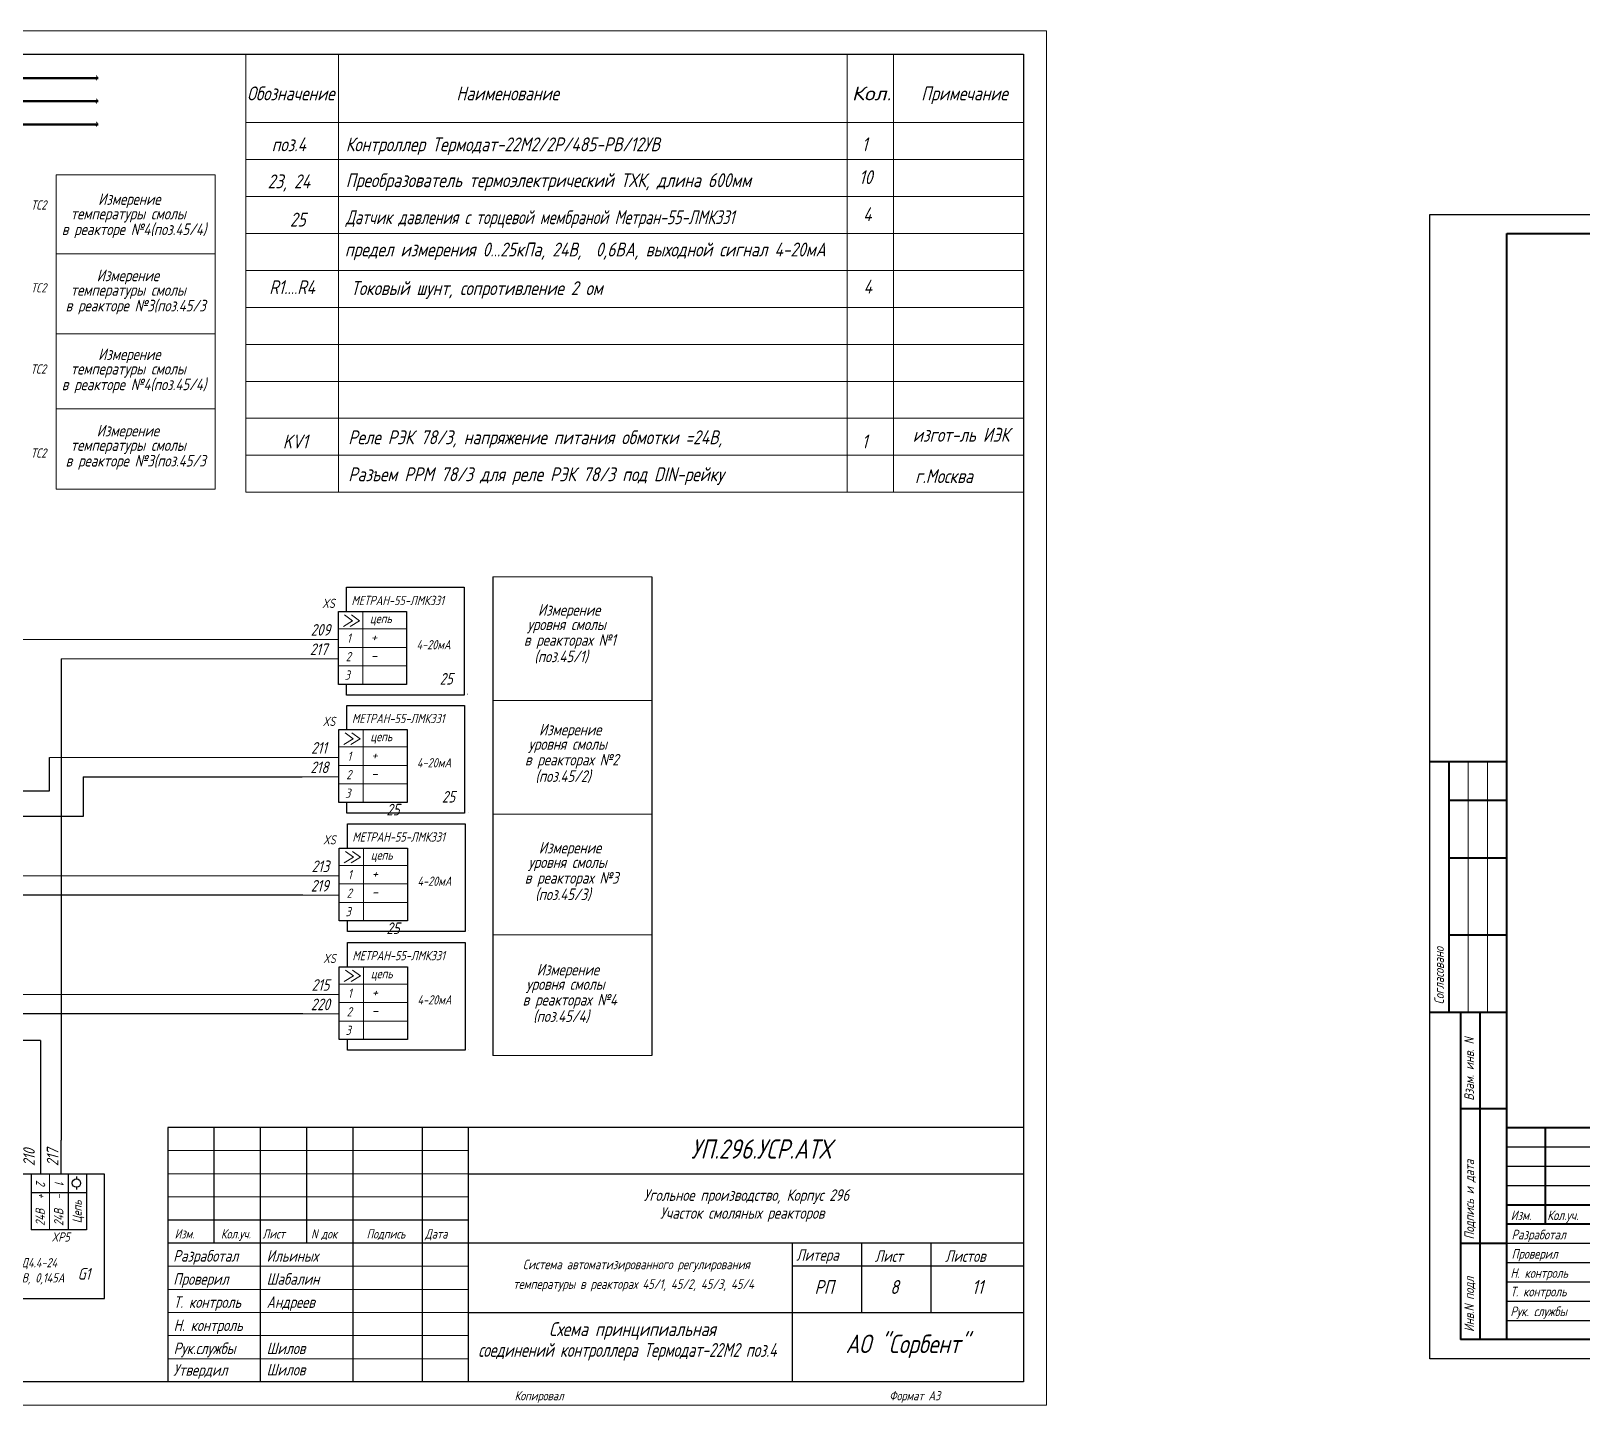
# Model space of a CAD drawing. Header units: millimetres. Extents: x -14 to 2659, y -2986 to -401.
# Drawn here: x 783.7 to 1185.8, y -1116.2 to -759.7 of the extents above; entities that cross this region are included whole.
import ezdxf
from ezdxf.enums import TextEntityAlignment as Align

# ---------------------------------------------------------------- set-up
doc = ezdxf.new("R2010")
doc.units = ezdxf.units.MM
doc.layers.get('0').update_dxf_attribs({"lineweight": 20})
for name, color, linetype, lineweight in [('MAIN', 7, 'Continuous', 50), ('Основная', 7, 'Continuous', 50), ('Тонкая', 7, 'Continuous', 20)]:
    doc.layers.add(name, color=color, linetype=linetype, lineweight=lineweight)
doc.layers.add('АСУТП', color=7, linetype='Continuous')
doc.styles.add('GOST тип А', font='GOST_A.TTF', dxfattribs={"oblique": 15})
doc.styles.add('ROMANC', font='romanc', dxfattribs={"oblique": 15, "height": 3})

msp = doc.modelspace()

# ---------------------------------------------------------------- linework, layer by layer
at = {"color": 7}
for p, q in [((1047.1414, -759.67147), (542.3914, -759.67147)), ((1047.1414, -1116.22147), (1047.1414, -759.67147)), ((542.3914, -1116.22147), (1047.1414, -1116.22147))]:
    msp.add_line(p, q, dxfattribs=at)
at = {"color": 7, "lineweight": 30}
for p, q in [((566.3914, -765.67147), (1041.1414, -765.67147)), ((1041.1414, -765.67147), (1041.1414, -1110.22147)), ((1041.1414, -1110.22147), (566.3914, -1110.22147))]:
    msp.add_line(p, q, dxfattribs=at)
at = {"linetype": 'Continuous'}
for p, q in [((839.4444, -765.67147), (1041.1414, -765.67147)), ((839.4444, -783.67147), (839.4444, -765.67147)), ((863.4444, -765.67147), (863.4444, -879.38384)), ((995.4444, -765.67147), (995.4444, -879.38384)), ((1007.4444, -765.67147), (1007.4444, -879.38384)), ((839.4444, -783.38384), (1041.1414, -783.38384)), ((839.4444, -783.67147), (839.4444, -879.38384)), ((839.4444, -792.98384), (1041.1414, -792.98384)), ((839.4444, -802.58384), (1041.1414, -802.58384)), ((839.4444, -812.18384), (1041.1414, -812.18384)), ((839.4444, -821.78384), (1041.1414, -821.78384)), ((839.4444, -831.38384), (1041.1414, -831.38384)), ((839.4444, -840.98384), (1041.1414, -840.98384)), ((839.4444, -850.58384), (1041.1414, -850.58384)), ((839.4444, -860.18384), (1041.1414, -860.18384)), ((839.4444, -869.78384), (1041.1414, -869.78384)), ((839.4444, -879.38384), (1041.1414, -879.38384)), ((864.72486, -914.18905), (867.12486, -912.68905)), ((865.02486, -911.18905), (867.12486, -912.68905)), ((866.52486, -914.18905), (868.92486, -912.68905)), ((866.82486, -911.18905), (868.92486, -912.68905)), ((869.73853, -910.32102), (869.73853, -924.42102)), ((863.4185, -914.82102), (881.13853, -914.82102)), ((780.51674, -917.57223), (863.4185, -917.57223)), ((863.4185, -924.42102), (863.4185, -919.62102)), ((863.4185, -919.62102), (869.73853, -919.62102)), ((863.4185, -919.62102), (881.13853, -919.62102)), ((863.4185, -922.56653), (791.50033, -922.56653)), ((863.4185, -929.22102), (863.4185, -924.42102)), ((863.4185, -924.42102), (869.73853, -924.42102)), ((863.4185, -924.42102), (869.73853, -924.42102)), ((869.73853, -924.42102), (863.4185, -924.42102)), ((863.4185, -924.42102), (869.73853, -924.42102)), ((863.4185, -924.42102), (869.73853, -924.42102)), ((881.13853, -924.42102), (863.4185, -924.42102)), ((869.73853, -924.42102), (869.73853, -929.22102)), ((881.13853, -924.42102), (881.13853, -929.22102)), ((869.73853, -929.22102), (863.4185, -929.22102)), ((863.4185, -929.22102), (869.73853, -929.22102)), ((863.4185, -929.22102), (869.73853, -929.22102)), ((869.86069, -940.95209), (869.86069, -955.05209)), ((864.84702, -944.82012), (867.24702, -943.32012)), ((865.14702, -941.82012), (867.24702, -943.32012)), ((866.64702, -944.82012), (869.04702, -943.32012)), ((866.94702, -941.82012), (869.04702, -943.32012)), ((788.45964, -948.2033), (863.54067, -948.2033)), ((863.54067, -945.45209), (881.26069, -945.45209)), ((863.54067, -955.05209), (863.54067, -950.25209)), ((863.54067, -950.25209), (869.86069, -950.25209)), ((863.54067, -950.25209), (881.26069, -950.25209)), ((863.54067, -953.1976), (854.06981, -953.1976)), ((863.54067, -959.85209), (863.54067, -955.05209)), ((863.54067, -955.05209), (869.86069, -955.05209)), ((863.54067, -955.05209), (869.86069, -955.05209)), ((869.86069, -955.05209), (863.54067, -955.05209)), ((863.54067, -955.05209), (869.86069, -955.05209)), ((863.54067, -955.05209), (869.86069, -955.05209)), ((881.26069, -955.05209), (863.54067, -955.05209)), ((869.86069, -955.05209), (869.86069, -959.85209)), ((881.26069, -955.05209), (881.26069, -959.85209)), ((869.86069, -959.85209), (863.54067, -959.85209)), ((863.54067, -959.85209), (869.86069, -959.85209)), ((863.54067, -959.85209), (869.86069, -959.85209)), ((865.26281, -972.55714), (867.36281, -974.05714)), ((867.06281, -972.55714), (869.16281, -974.05714)), ((869.97648, -971.68911), (869.97648, -985.78911)), ((863.65645, -976.18911), (881.37648, -976.18911)), ((864.96281, -975.55714), (867.36281, -974.05714)), ((866.76281, -975.55714), (869.16281, -974.05714)), ((733.47259, -978.94032), (863.65645, -978.94032)), ((863.65645, -985.78911), (863.65645, -980.98911)), ((863.65645, -980.98911), (869.97648, -980.98911)), ((863.65645, -980.98911), (881.37648, -980.98911)), ((863.65645, -983.93463), (854.18559, -983.93463)), ((863.65645, -990.58911), (863.65645, -985.78911)), ((863.65645, -985.78911), (869.97648, -985.78911)), ((863.65645, -985.78911), (869.97648, -985.78911)), ((869.97648, -985.78911), (863.65645, -985.78911)), ((863.65645, -985.78911), (869.97648, -985.78911)), ((863.65645, -985.78911), (869.97648, -985.78911)), ((881.37648, -985.78911), (863.65645, -985.78911)), ((869.97648, -985.78911), (869.97648, -990.58911)), ((881.37648, -985.78911), (881.37648, -990.58911)), ((869.97648, -990.58911), (863.65645, -990.58911)), ((863.65645, -990.58911), (869.97648, -990.58911)), ((863.65645, -990.58911), (869.97648, -990.58911)), ((864.96918, -1006.34532), (867.36918, -1004.84532)), ((865.26918, -1003.34532), (867.36918, -1004.84532)), ((866.76918, -1006.34532), (869.16918, -1004.84532)), ((867.06918, -1003.34532), (869.16918, -1004.84532)), ((869.98285, -1002.47729), (869.98285, -1016.57729)), ((863.66283, -1006.97729), (881.38285, -1006.97729)), ((716.62623, -1009.7285), (863.66283, -1009.7285)), ((863.66283, -1016.57729), (863.66283, -1011.77729)), ((863.66283, -1011.77729), (869.98285, -1011.77729)), ((863.66283, -1011.77729), (881.38285, -1011.77729)), ((863.66283, -1014.7228), (854.19197, -1014.7228)), ((863.66283, -1021.37729), (863.66283, -1016.57729)), ((863.66283, -1016.57729), (869.98285, -1016.57729)), ((863.66283, -1016.57729), (869.98285, -1016.57729)), ((869.98285, -1016.57729), (863.66283, -1016.57729)), ((863.66283, -1016.57729), (869.98285, -1016.57729)), ((863.66283, -1016.57729), (869.98285, -1016.57729)), ((881.38285, -1016.57729), (863.66283, -1016.57729)), ((869.98285, -1016.57729), (869.98285, -1021.37729)), ((881.38285, -1016.57729), (881.38285, -1021.37729)), ((869.98285, -1021.37729), (863.66283, -1021.37729)), ((863.66283, -1021.37729), (869.98285, -1021.37729)), ((863.66283, -1021.37729), (869.98285, -1021.37729))]:
    msp.add_line(p, q, dxfattribs=at)
for p, q in [((790.24297, -878.52523), (790.24297, -796.97181)), ((831.44922, -796.97181), (790.24333, -796.97181)), ((831.44887, -796.97181), (831.44887, -878.52523)), ((831.44887, -817.4991), (790.24297, -817.4991)), ((809.14297, -817.4991), (831.44887, -817.4991)), ((790.24297, -838.26869), (820.93588, -838.26869)), ((820.93588, -838.26869), (795.94297, -838.26869)), ((828.13588, -838.26869), (809.14297, -838.26869)), ((809.14297, -838.26869), (831.44887, -838.26869)), ((820.93588, -857.75565), (790.24297, -857.75565)), ((809.14297, -857.75565), (831.44887, -857.75565)), ((790.24297, -878.52523), (820.93588, -878.52523)), ((820.93588, -878.52523), (795.94297, -878.52523)), ((802.37759, -878.52523), (831.44887, -878.52523)), ((828.13588, -878.52523), (809.14297, -878.52523)), ((809.14297, -878.52523), (831.44887, -878.52523)), ((934.22327, -901.29889), (903.53037, -901.29889)), ((922.43037, -901.29889), (944.73626, -901.29889)), ((903.53054, -933.38988), (934.22345, -933.38988)), ((915.66516, -933.38988), (944.73644, -933.38988)), ((934.22345, -962.86255), (903.53054, -962.86255)), ((922.43054, -962.86255), (944.73644, -962.86255)), ((934.22345, -994.20135), (903.53054, -994.20135)), ((922.43054, -994.20135), (944.73644, -994.20135)), ((934.22345, -1025.51546), (903.53055, -1025.51546)), ((922.43055, -1025.51546), (944.73644, -1025.51546)), ((897.1414, -1050.22147), (819.1414, -1050.22147)), ((897.1414, -1056.22147), (819.1414, -1056.22147)), ((897.1414, -1062.22147), (819.1414, -1062.22147)), ((897.1414, -1080.22147), (819.1414, -1080.22147)), ((897.1414, -1086.22147), (819.1414, -1086.22147)), ((897.1414, -1092.22147), (819.1414, -1092.22147)), ((897.1414, -1098.22147), (819.1414, -1098.22147)), ((897.1414, -1104.22147), (819.1414, -1104.22147))]:
    msp.add_line(p, q)
at = {"linetype": 'Continuous', "lineweight": 30}
for p, q in [((865.5185, -904.03585), (896.06412, -904.03585)), ((865.5185, -910.32102), (865.5185, -904.03585)), ((896.06412, -904.03585), (896.06412, -931.99228)), ((863.4185, -924.42102), (863.4185, -910.32102)), ((863.4185, -910.32102), (881.13853, -910.32102)), ((881.13853, -910.32102), (881.13853, -929.22102)), ((863.4185, -929.22102), (863.4185, -924.42102)), ((881.13853, -929.22102), (863.4185, -929.22102)), ((865.5185, -931.99228), (865.5185, -929.22102)), ((896.06412, -931.99228), (865.5185, -931.99228)), ((865.64067, -934.66692), (896.18628, -934.66692)), ((865.64067, -940.95209), (865.64067, -934.66692)), ((896.18628, -934.66692), (896.18628, -962.62335)), ((863.54067, -955.05209), (863.54067, -940.95209)), ((863.54067, -940.95209), (881.26069, -940.95209)), ((881.26069, -940.95209), (881.26069, -959.85209)), ((863.54067, -959.85209), (863.54067, -955.05209)), ((881.26069, -959.85209), (863.54067, -959.85209)), ((865.64067, -962.62335), (865.64067, -959.85209)), ((896.18628, -962.62335), (865.64067, -962.62335)), ((865.75645, -965.40394), (896.30206, -965.40394)), ((865.75645, -971.68911), (865.75645, -965.40394)), ((896.30206, -965.40394), (896.30206, -993.36037)), ((863.65645, -985.78911), (863.65645, -971.68911)), ((863.65645, -971.68911), (881.37648, -971.68911)), ((881.37648, -971.68911), (881.37648, -990.58911)), ((863.65645, -990.58911), (863.65645, -985.78911)), ((881.37648, -990.58911), (863.65645, -990.58911)), ((865.75645, -993.36037), (865.75645, -990.58911)), ((896.30206, -993.36037), (865.75645, -993.36037)), ((865.76283, -996.19211), (896.30844, -996.19211)), ((865.76283, -1002.47729), (865.76283, -996.19211)), ((896.30844, -996.19211), (896.30844, -1024.14855)), ((863.66283, -1016.57729), (863.66283, -1002.47729)), ((863.66283, -1002.47729), (881.38285, -1002.47729)), ((881.38285, -1002.47729), (881.38285, -1021.37729)), ((863.66283, -1021.37729), (863.66283, -1016.57729)), ((881.38285, -1021.37729), (863.66283, -1021.37729)), ((865.76283, -1024.14855), (865.76283, -1021.37729)), ((896.30844, -1024.14855), (865.76283, -1024.14855)), ((802.70851, -1056.34652), (719.8431, -1056.34652)), ((802.70851, -1088.5466), (802.70851, -1056.34652)), ((719.8431, -1088.5466), (802.70851, -1088.5466))]:
    msp.add_line(p, q, dxfattribs=at)
at = {"color": 7, "lineweight": -3}
for p, q in [((903.53037, -901.29889), (903.53054, -1025.51546)), ((944.73626, -901.29889), (944.73626, -1025.51546)), ((791.50033, -922.56653), (791.50033, -1047.50731)), ((788.45964, -956.84895), (788.45964, -948.2033)), ((750.25601, -956.84895), (788.45964, -956.84895)), ((797.19087, -953.1976), (797.19087, -963.4926)), ((797.19087, -953.1976), (854.06981, -953.1976)), ((797.19087, -963.4926), (771.69955, -963.4926)), ((854.18559, -983.93463), (752.09856, -983.93463)), ((854.19197, -1014.7228), (732.29778, -1014.7228)), ((786.16576, -1021.61808), (759.09731, -1021.61808))]:
    msp.add_line(p, q, dxfattribs=at)
at = {"lineweight": 30}
for p, q in [((819.1414, -1044.22147), (819.1414, -1110.22147)), ((1041.1414, -1044.22147), (819.1414, -1044.22147)), ((831.1414, -1044.22147), (831.1414, -1074.22147)), ((843.1414, -1044.22147), (843.1414, -1110.22147)), ((855.1414, -1044.22147), (855.1414, -1074.22147)), ((867.1414, -1044.22147), (867.1414, -1110.22147)), ((885.1414, -1044.22147), (885.1414, -1110.22147)), ((897.1414, -1044.22147), (897.1414, -1110.22147)), ((795.47615, -1056.91958), (795.47615, -1057.5504)), ((897.1414, -1056.22147), (1041.1414, -1056.22147)), ((795.47615, -1059.7104), (795.47615, -1060.34122)), ((897.1414, -1068.22147), (819.1414, -1068.22147)), ((1041.1414, -1074.22147), (819.1414, -1074.22147)), ((981.1414, -1074.22147), (981.1414, -1110.22147)), ((999.1414, -1074.22147), (999.1414, -1092.22147)), ((1017.1414, -1074.22147), (1017.1414, -1092.22147)), ((1041.1414, -1080.22147), (981.1414, -1080.22147)), ((897.1414, -1092.22147), (1041.1414, -1092.22147))]:
    msp.add_line(p, q, dxfattribs=at)
at = {"lineweight": 30, "ltscale": 0.5}
for p, q in [((783.70688, -1056.34652), (783.70688, -1070.74652)), ((793.30688, -1056.34652), (793.30688, -1070.74652)), ((798.10688, -1056.34652), (798.10688, -1070.74652)), ((798.10688, -1061.14652), (783.70688, -1061.14652)), ((798.10688, -1070.74652), (783.70688, -1070.74652))]:
    msp.add_line(p, q, dxfattribs=at)
at = {"ltscale": 0.5}
msp.add_line((788.50688, -1056.34652), (788.50688, -1070.74652), dxfattribs=at)
at = {"linetype": 'Continuous', "lineweight": 30}
msp.add_circle((795.47615, -1058.6304), 1.08, dxfattribs=at)
for centre in [(897.03007, -934.59004), (897.15223, -965.22111), (897.26802, -995.95813), (897.27439, -1026.7463)]:
    msp.add_arc(centre, 2.8109, 90.9828602, 91.2444433)
at = {"layer": 'MAIN', "color": 7, "linetype": 'Continuous', "lineweight": 50}
for p, q in [((593.04276, -771.89942), (801.06109, -771.89942)), ((593.04276, -777.89942), (801.06109, -777.89942)), ((593.04276, -783.89942), (801.06109, -783.89942))]:
    msp.add_line(p, q, dxfattribs=at)
at = {"layer": 'MAIN', "color": 7, "linetype": 'Continuous', "lineweight": -3}
for p, q in [((786.1325, -1021.61808), (786.1325, -1056.34652)), ((791.50033, -1056.34652), (791.50033, -1047.50731))]:
    msp.add_line(p, q, dxfattribs=at)
at = {"layer": 'АСУТП'}
for p, q in [((1146.59032, -1104.25108), (1146.59032, -807.25108)), ((1146.59032, -807.25108), (1356.59032, -807.25108)), ((1356.59032, -1104.25108), (1146.59032, -1104.25108))]:
    msp.add_line(p, q, dxfattribs=at)
at = {"layer": 'АСУТП', "color": 7, "linetype": 'Continuous', "lineweight": -3}
for p, q in [((1146.59032, -807.25108), (1171.4711, -807.25108)), ((1146.59032, -807.25108), (1171.4711, -807.25108)), ((1146.59032, -807.25108), (1171.4711, -807.25108)), ((1351.59032, -812.25108), (1166.59032, -812.25108)), ((1166.59032, -1044.25108), (1351.59032, -1044.25108))]:
    msp.add_line(p, q, dxfattribs=at)
at = {"layer": 'АСУТП', "color": 7, "linetype": 'Continuous', "lineweight": 40}
for p, q in [((1166.59032, -812.25108), (1351.59032, -812.25108)), ((1146.57655, -949.25598), (1166.57655, -949.25598)), ((1151.57655, -949.25598), (1151.57655, -1014.25598)), ((1151.57655, -959.25598), (1166.57655, -959.25598)), ((1151.57655, -974.25598), (1166.57655, -974.25598)), ((1151.57655, -994.25598), (1166.57655, -994.25598)), ((1146.57655, -1014.25598), (1166.59032, -1014.25598)), ((1154.67655, -1039.26791), (1166.57655, -1039.26791)), ((1154.67655, -1074.26791), (1166.57655, -1074.26791)), ((1351.59032, -1099.25108), (1166.59032, -1099.25108))]:
    msp.add_line(p, q, dxfattribs=at)
at = {"layer": 'АСУТП', "lineweight": 40}
for p, q in [((1166.59032, -1099.25108), (1166.59032, -812.25108)), ((1154.59032, -1014.25598), (1154.59032, -1099.25108)), ((1159.59032, -1014.25598), (1159.59032, -1099.25108)), ((1166.59032, -1099.25108), (1154.59032, -1099.25108))]:
    msp.add_line(p, q, dxfattribs=at)
at = {"layer": 'АСУТП', "color": 7, "linetype": 'Continuous', "lineweight": 30}
msp.add_line((1166.59032, -812.25108), (1166.59032, -899.25108), dxfattribs=at)
at = {"layer": 'АСУТП', "color": 7, "linetype": 'Continuous', "lineweight": 15}
for p, q in [((1156.57655, -949.25598), (1156.57655, -1014.25598)), ((1161.57655, -949.25598), (1161.57655, -1014.25598))]:
    msp.add_line(p, q, dxfattribs=at)
at = {"layer": 'Основная', "lineweight": 40}
for p, q in [((1166.59032, -1044.25108), (1351.59032, -1044.25108)), ((1166.59032, -1099.25108), (1166.59032, -1044.25108)), ((1176.59032, -1069.25108), (1176.59032, -1044.25108)), ((1166.59032, -1064.25108), (1231.59032, -1064.25108)), ((1166.59032, -1069.25108), (1351.59032, -1069.25108))]:
    msp.add_line(p, q, dxfattribs=at)
at = {"layer": 'Тонкая', "lineweight": -3}
for p, q in [((1166.59032, -1049.25108), (1231.59032, -1049.25108)), ((1166.59032, -1054.25108), (1231.59032, -1054.25108)), ((1166.59032, -1059.25108), (1231.59032, -1059.25108)), ((1166.59032, -1074.25108), (1231.59032, -1074.25108)), ((1166.59032, -1079.25108), (1231.59032, -1079.25108)), ((1166.59032, -1084.25108), (1231.59032, -1084.25108)), ((1166.59032, -1089.25108), (1231.59032, -1089.25108)), ((1166.59032, -1094.25108), (1231.59032, -1094.25108))]:
    msp.add_line(p, q, dxfattribs=at)

# ---------------------------------------------------------------- texts
at = {"linetype": 'Continuous', "oblique": 15}
for s, height, style, p in [('Обозначение', 3.6, 'GOST тип А', (839.7444, -777.67147)), ('Наименование', 3.6, 'GOST тип А', (894.0444, -777.67147)), ('Примечание', 3.6, 'GOST тип А', (1014.6444, -777.67147)), ('ТС2', 2.4, 'GOST тип А', (783.6741, -806.01386)), ('Измерение', 3, 'GOST тип А', (801.10915, -804.79634)), ('температуры смолы', 3, 'GOST тип А', (793.96382, -808.55941)), (' в реакторе №4(поз.45/4)', 3, 'GOST тип А', (790.12266, -812.62272)), ('Измерение', 3, 'GOST тип А', (800.72499, -824.6079)), ('ТС2', 2.4, 'GOST тип А', (783.65241, -827.52269)), ('температуры смолы', 3, 'GOST тип А', (793.96382, -828.37097)), (' в реакторе №3(поз.45/3', 3, 'GOST тип А', (791.11825, -832.43428)), ('Измерение', 3, 'GOST тип А', (801.10915, -845.05289)), ('ТС2', 2.4, 'GOST тип А', (783.59405, -848.59098)), ('температуры смолы', 3, 'GOST тип А', (793.96382, -848.81595)), (' в реакторе №4(поз.45/4)', 3, 'GOST тип А', (790.12266, -852.87927)), ('Измерение', 3, 'GOST тип А', (800.72499, -864.86444)), ('ТС2', 2.4, 'GOST тип А', (783.63437, -870.39303)), ('температуры смолы', 3, 'GOST тип А', (793.96382, -868.62751)), (' в реакторе №3(поз.45/3', 3, 'GOST тип А', (791.11825, -872.69082)), ('XS', 2.4, 'GOST тип А', (859.21865, -909.39491)), ('МЕТРАН-55-ЛМК331', 2.4, 'GOST тип А', (866.81333, -908.65233)), ('Измерение', 3, 'GOST тип А', (915.20984, -911.38413)), ('209', 3, 'GOST тип А', (856.2433, -916.56542)), ('1', 2.4, 'GOST тип А', (865.65042, -918.42102)), ('+', 2.4, 'ROMANC', (871.8185, -918.12102)), (' в реакторах №1', 3, 'GOST тип А', (910.01337, -919.21051)), ('уровня смолы ', 3, 'GOST тип А', (912.4893, -915.1472)), ('217', 3, 'GOST тип А', (856.03132, -921.61268)), ('2', 2.4, 'GOST тип А', (865.35042, -923.22102)), ('4-20мА', 2.4, 'GOST тип А', (883.67935, -920.13016)), ('(поз.45/1)', 3, 'GOST тип А', (914.28015, -923.4754)), ('-', 2.4, 'ROMANC', (871.8185, -922.92102)), ('3', 2.4, 'GOST тип А', (865.05042, -928.02102)), ('МЕТРАН-55-ЛМК331', 2.4, 'GOST тип А', (866.93549, -939.2834)), ('XS', 2.4, 'GOST тип А', (859.34081, -940.02598)), ('Измерение', 3, 'GOST тип А', (915.48877, -942.44041)), ('211', 3, 'GOST тип А', (856.36546, -947.19649)), ('уровня смолы ', 3, 'GOST тип А', (912.76822, -946.20348)), ('1', 2.4, 'GOST тип А', (865.77258, -949.05209)), ('+', 2.4, 'ROMANC', (871.94067, -948.75209)), ('4-20мА', 2.4, 'GOST тип А', (883.80152, -950.76123)), (' в реакторах №2', 3, 'GOST тип А', (910.29229, -950.26679)), ('218', 3, 'GOST тип А', (856.15348, -952.24375)), ('2', 2.4, 'GOST тип А', (865.47258, -953.85209)), ('-', 2.4, 'ROMANC', (871.94067, -953.55209)), ('(поз.45/2)', 3, 'GOST тип А', (914.55908, -954.53168)), ('3', 2.4, 'GOST тип А', (865.17258, -958.65209)), ('XS', 2.4, 'GOST тип А', (859.4566, -970.763)), ('МЕТРАН-55-ЛМК331', 2.4, 'GOST тип А', (867.05127, -970.02042)), ('Измерение', 3, 'GOST тип А', (915.43718, -973.09756)), ('213', 3, 'GOST тип А', (856.48124, -977.93351)), ('уровня смолы ', 3, 'GOST тип А', (912.71664, -976.86063)), ('219', 3, 'GOST тип А', (856.26927, -982.98077)), ('1', 2.4, 'GOST тип А', (865.88836, -979.78911)), ('+', 2.4, 'ROMANC', (872.05645, -979.48911)), ('4-20мА', 2.4, 'GOST тип А', (883.9173, -981.49825)), (' в реакторах №3', 3, 'GOST тип А', (910.24071, -980.92394)), ('2', 2.4, 'GOST тип А', (865.58836, -984.58911)), ('-', 2.4, 'ROMANC', (872.05645, -984.28911)), ('(поз.45/3)', 3, 'GOST тип А', (914.5075, -985.18883)), ('3', 2.4, 'GOST тип А', (865.28836, -989.38911)), ('XS', 2.4, 'GOST тип А', (859.46297, -1001.55118)), ('МЕТРАН-55-ЛМК331', 2.4, 'GOST тип А', (867.05765, -1000.80859)), ('Измерение', 3, 'GOST тип А', (914.894, -1004.73036)), ('215', 3, 'GOST тип А', (856.48762, -1008.72169)), ('1', 2.4, 'GOST тип А', (865.89474, -1010.57729)), ('+', 2.4, 'ROMANC', (872.06283, -1010.27729)), ('уровня смолы ', 3, 'GOST тип А', (912.17346, -1008.49343)), ('220', 3, 'GOST тип А', (856.27565, -1013.76894)), ('2', 2.4, 'GOST тип А', (865.59474, -1015.37729)), ('4-20мА', 2.4, 'GOST тип А', (883.92368, -1012.28643)), (' в реакторах №4', 3, 'GOST тип А', (909.69753, -1012.55674)), ('-', 2.4, 'ROMANC', (872.06283, -1015.07729)), ('(поз.45/4)', 3, 'GOST тип А', (913.96431, -1016.82163)), ('3', 2.4, 'GOST тип А', (865.29474, -1020.17729))]:
    msp.add_text(s, height=height, dxfattribs=dict(at, style=style)).set_placement(p)
at = {"linetype": 'Continuous', "style": 'GOST тип А', "oblique": 15, "width": 1.441394}
msp.add_text('Кол.', height=3.6, dxfattribs=at).set_placement((996.6444, -777.67147), (1006.8444, -777.67147), align=Align.FIT)
at = {"color": 7, "linetype": 'Continuous', "style": 'GOST тип А', "oblique": 15}
for s, height, p in [('4', 3.6, (999.6902, -827.81059)), ('цепь', 2.4, (871.61337, -913.33781)), ('цепь', 2.4, (871.73553, -943.96888)), ('цепь', 2.4, (871.85131, -974.7059)), ('цепь', 2.4, (871.85769, -1005.49408)), ('XP5', 2.4, (789.00177, -1073.82291)), ('БП14Б-Д4.4-24', 2.4, (772.53262, -1080.49383))]:
    msp.add_text(s, height=height, dxfattribs=at).set_placement(p)
at = {"linetype": 'Continuous', "style": 'GOST тип А', "oblique": 15}
for s, height, rotation, p in [('210', 3, 90, (784.66658, -1054.23125)), ('217', 3, 90, (790.77984, -1054.23125)), ('24В  +', 2.4, 90, (787.25756, -1069.73064)), ('2', 2.4, 270, (784.96709, -1057.8602)), ('24В  -', 2.4, 90, (792.05756, -1069.73064)), ('1', 2.4, 270, (789.76709, -1057.8602)), ('Цепь', 2.4, 89.7415358, (796.8239, -1069.07308))]:
    msp.add_text(s, height=height, rotation=rotation, dxfattribs=at).set_placement(p)
at = {"color": 7, "style": 'GOST тип А', "oblique": 15}
for s, height, p in [('Изм.', 2.4, (820.9414, -1073.02147)), ('Кол.уч.', 2.4, (832.9414, -1073.02147)), ('Лист', 2.4, (843.7414, -1073.02147)), ('N', 2.4, (856.3414, -1073.02147)), ('док', 2.4, (858.98601, -1073.02147)), ('Подпись', 2.4, (870.7414, -1073.02147)), ('Дата', 2.4, (885.90217, -1073.02147)), ('Разработал', 3, (820.58059, -1079.02147)), ('Ильиных', 3, (844.80701, -1079.02147)), ('Литера', 3, (982.21858, -1078.78147)), ('Лист', 3, (1002.60896, -1079.08147)), ('Листов', 3, (1020.84136, -1079.08147)), ('Проверил', 3, (820.58059, -1085.02147)), ('Шабалин', 3, (844.80702, -1085.02147)), ('РП', 3.6, (986.96922, -1087.39845)), ('8', 3.6, (1006.60909, -1087.39845)), ('Т. контроль', 3, (820.67864, -1091.02147)), ('Андреев', 3, (844.80701, -1091.02147)), ('Н. контроль', 3, (820.67864, -1097.02147)), ('АО "Сорбент"', 4.8, (995.03114, -1102.75071)), ('Рук.службы', 3, (820.67864, -1103.02147)), ('Шилов', 3, (844.80701, -1103.02147)), ('Утвердил', 3, (820.58059, -1108.63224)), ('Шилов', 3, (844.80701, -1108.54985)), ('Копировал', 2.4, (909.1414, -1115.02147)), ('Формат A3', 2.4, (1006.3414, -1115.02147))]:
    msp.add_text(s, height=height, dxfattribs=at).set_placement(p)
at = {"style": 'GOST тип А', "oblique": 15}
msp.add_text('11', height=3.6, dxfattribs=at).set_placement((1027.81909, -1087.39845))
at = {"layer": 'MAIN', "color": 7, "linetype": 'Continuous', "lineweight": -3, "style": 'GOST тип А', "oblique": 15}
for p in [(802.26109, -773.09942), (802.26109, -779.09942), (802.26109, -785.09942)]:
    msp.add_text('~', height=3, rotation=90, dxfattribs=at).set_placement(p)
for s, height, p in [('поз.4', 3.6, (846.13585, -790.89285)), ('Контроллер Термодат-22М2/2Р/485-РВ/12УВ', 3.6, (865.35325, -790.89285)), ('1', 3.6, (999.22588, -790.89285)), ('10', 3.6, (998.53525, -799.40272)), ('23, 24', 3.6, (845.07331, -800.49317)), ('Преобразователь термоэлектрический ТХК, длина 600мм', 3.6, (865.35325, -800.19977)), ('25', 3.6, (850.84309, -810.40796)), ('4', 3.6, (999.5712, -809.00272)), ('предел измерения 0...25кПа, 24В,  0,6ВА, выходной сигнал 4-20мА', 3.6, (865.11147, -818.17728)), ('R1....R4', 3.6, (845.48212, -827.95245)), ('Токовый шунт, сопротивление 2 ом', 3.6, (866.68073, -828.20032)), ('KV1', 3.6, (849.0293, -868.00796)), ('Реле РЭК 78/3, напряжение питания обмотки =24В,', 3.6, (865.9944, -866.90787)), ('1', 3.6, (999.22588, -867.98288)), ('изгот-ль ИЭК', 3.6, (1012.46645, -866.25985)), ('Разъем РРМ 78/3 для реле РЭК 78/3 под DIN-рейку', 3.6, (865.9944, -876.50787)), ('г.Москва', 3.6, (1013.06327, -876.98384)), ('25', 3, (889.7113, -929.27268)), ('25', 3, (890.28755, -959.89183)), ('25', 3, (875.89702, -963.21151)), ('25', 3, (875.9034, -993.99969)), ('G1', 3, (795.78724, -1083.68361)), ('Вых. 24В, 0,145А', 2.4, (772.15594, -1084.42763)), ('Схема принципиальная ', 3.6, (918.08829, -1098.33362))]:
    msp.add_text(s, height=height, dxfattribs=at).set_placement(p)
at = {"layer": 'MAIN', "color": 7, "linetype": 'Continuous', "lineweight": -3, "style": 'GOST тип А', "oblique": 15, "width": 0.9}
for s, p in [('Датчик давления с торцевой мембраной Метран-55-ЛМК331', (865.35325, -809.79977)), ('соединений контроллера Термодат-22М2 поз.4', (899.71546, -1103.73362))]:
    msp.add_text(s, height=3.6, dxfattribs=at).set_placement(p)
at = {"layer": 'MAIN', "style": 'GOST тип А', "oblique": 15}
msp.add_text('УП.296.УСР.АТХ', height=5, dxfattribs=at).set_placement((954.91916, -1052.29662))
at = {"layer": 'MAIN', "color": 7, "linetype": 'Continuous', "style": 'GOST тип А', "oblique": 15}
for s, p in [('Угольное производство, Корпус 296', (942.66749, -1063.25354)), ('Участок смоляных реакторов', (946.90487, -1067.88819))]:
    msp.add_text(s, height=3, dxfattribs=at).set_placement(p)
at = {"layer": 'MAIN', "lineweight": 15, "style": 'GOST тип А', "oblique": 15}
for s, p in [('Система автоматизированного регулирования', (911.29918, -1080.98987)), ('температуры в реакторах 45/1, 45/2, 45/3, 45/4', (908.77832, -1086.08775))]:
    msp.add_text(s, height=2.5, dxfattribs=at).set_placement(p)
at = {"layer": 'АСУТП', "color": 7, "linetype": 'Continuous', "lineweight": 40, "style": 'GOST тип А', "oblique": 15}
for s, p in [('Согласовано', (1150.25159, -1012.25598)), ('Взам. инв. N', (1158.05302, -1037.26791)), ('Подпись и дата', (1158.10008, -1073.26791)), ('Инв.N подл', (1158.05302, -1097.26791))]:
    msp.add_text(s, height=2.5, rotation=90, dxfattribs=at).set_placement(p)
at = {"layer": 'Тонкая', "style": 'GOST тип А', "oblique": 15}
msp.add_text('Изм.', height=2.5, dxfattribs=at).set_placement((1167.59032, -1068.25108))
at = {"layer": 'Тонкая', "lineweight": 40, "style": 'GOST тип А', "oblique": 15}
for s, p in [('Кол.уч.', (1177.06775, -1068.25108)), ('Разработал', (1167.81516, -1073.25108)), ('Проверил', (1167.81516, -1078.25108)), ('Н. контроль', (1167.51295, -1083.22394)), ('Т. контроль', (1167.51295, -1088.04612)), ('Рук. службы', (1167.51295, -1093.16967))]:
    msp.add_text(s, height=2.5, dxfattribs=at).set_placement(p)

doc.saveas('drawing.dxf')
